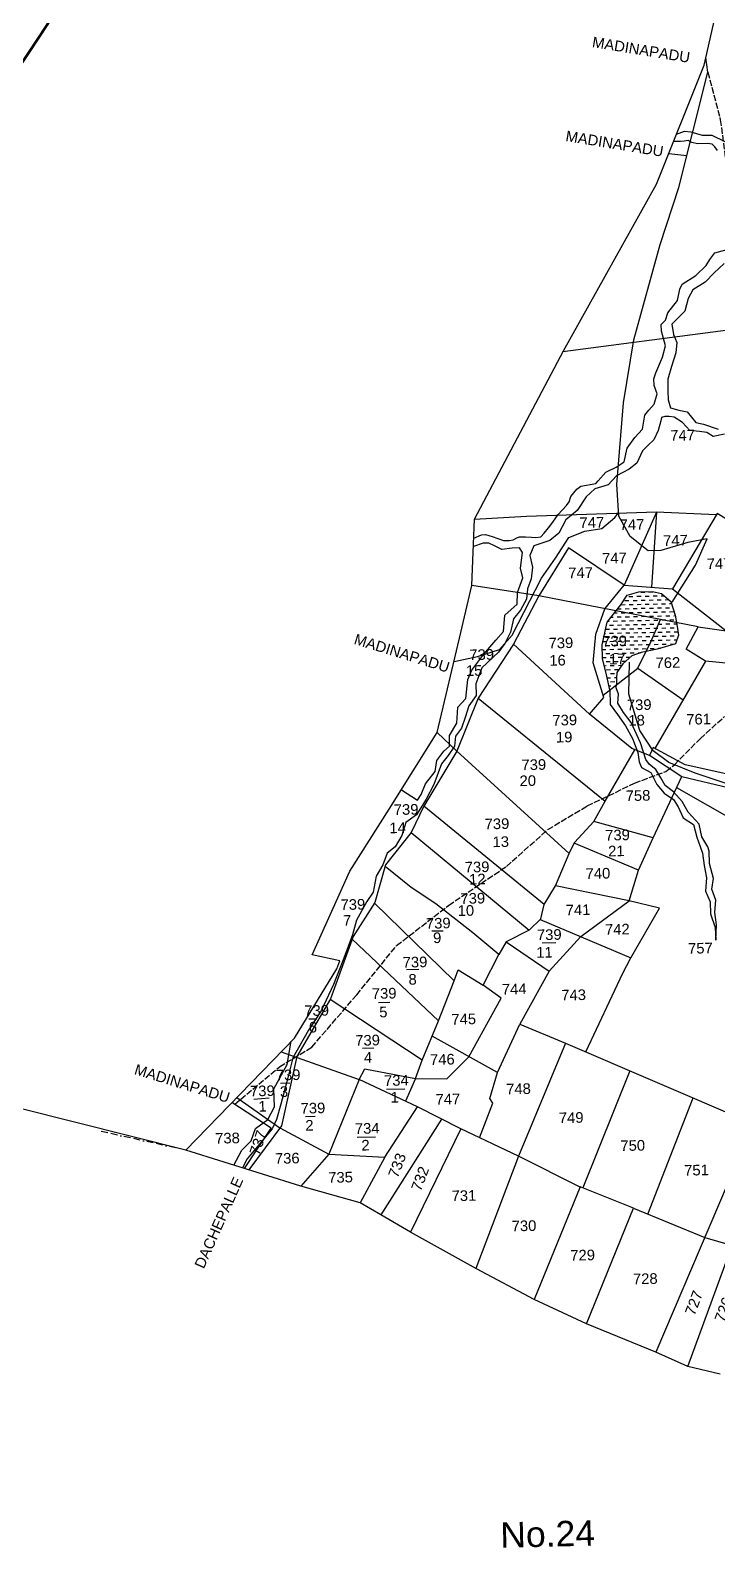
# Model space of a CAD drawing. Header units: millimetres. Extents: x 364796 to 377572, y 1836794 to 1850679.
# Drawn here: x 369219 to 370534, y 1838548 to 1841451 of the extents above; entities that cross this region are included whole.
import ezdxf

# ---------------------------------------------------------------- set-up
doc = ezdxf.new("R2010")
doc.units = ezdxf.units.MM
doc.linetypes.add('ACAD_ISO02W100', pattern=[15, 12, -3])
doc.linetypes.add('BORDER', pattern=[44.45, 12.7, -6.35, 12.7, -6.35, 0, -6.35])
doc.layers.add('BND', color=6, linetype='BORDER', lineweight=30)
for name, color, linetype in [('CARTTRCK', 31, 'ACAD_ISO02W100'), ('NALA', 4, 'Continuous'), ('ROAD', 1, 'Continuous'), ('ROADS', 50, 'Continuous'), ('SY.AREA', 7, 'Continuous'), ('TEXT', 7, 'Continuous'), ('WATER', 4, 'Continuous')]:
    doc.layers.add(name, color=color, linetype=linetype)
doc.styles.get("Standard").update_dxf_attribs({"font": 'arial.ttf', "height": 2.5})

msp = doc.modelspace()

# ---------------------------------------------------------------- hatches: boundary and pattern name
at = {"layer": 'WATER'}
h = msp.add_hatch(dxfattribs=at)
h.set_pattern_fill('DASH', color=256, scale=2.432025, angle=1.2909, style=0)
h.set_pattern_definition([(1.29095, (368861.6305, 1841909.4825), (7.545755, 7.893684), [7.72168, -7.72168])])
h.paths.add_polyline_path([(370443.9, 1840358.2), (370426.2, 1840373.4), (370409.3, 1840377.1), (370382.7, 1840376.5), (370360.3, 1840370.2), (370348.6, 1840352), (370339.4, 1840340.3), (370454.8, 1840318.1), (370452.6, 1840331.8)])
h.paths.add_polyline_path([(370424.5, 1840323.9), (370339.4, 1840340.3), (370322.2, 1840318.5), (370312.7, 1840275.5), (370313.3, 1840248.9), (370321.6, 1840215.6), (370327.3, 1840189.1), (370340.4, 1840199.2), (370340.2, 1840211.4), (370341.1, 1840222.4), (370352.3, 1840238.8), (370369.3, 1840254.3), (370387.1, 1840260.4), (370396.6, 1840262.4), (370406.3, 1840282)])
h.paths.add_polyline_path([(370456, 1840310.5), (370454.8, 1840318.1), (370424.5, 1840323.9), (370406.3, 1840282), (370396.6, 1840262.4), (370418.2, 1840266.9), (370453.2, 1840276.9), (370458.7, 1840293.8)])
h.paths.add_polyline_path([(370321, 1840232.5), (370362.6, 1840233.5), (370361.9, 1840264), (370320.3, 1840263)], flags=24)
h.paths.add_polyline_path([(370308, 1840266.1), (370365.5, 1840267.4), (370364.8, 1840298.4), (370307.3, 1840297.1)], flags=9)

# ---------------------------------------------------------------- linework, layer by layer
at = {"layer": 'BND', "linetype": 'ByBlock'}
for points in [[(369516.3, 1839309), (365716.4, 1840264.6), (365213.5, 1841853.1), (366610.1, 1843822), (367190.8, 1845051.4), (367207.9, 1845979.7), (368377.6, 1847809.8), (368922.2, 1848915.6), (369508.3, 1849934.6), (369503, 1850013), (369888.9, 1850054.2), (370056.2, 1850015.8), (370379.3, 1850000.1), (370614.7, 1849938.7), (370869.3, 1849783.2), (370998.4, 1849726.3), (371128.6, 1849597), (371249.2, 1849422.3), (371280.1, 1849286), (371303, 1849010.8), (371371.3, 1848803.3), (371451.8, 1848437.4), (371518.2, 1848014), (371429.1, 1847771)], [(370538.1, 1838880.6), (370476.4, 1838895), (370415.4, 1838922.3), (370282.6, 1838976.7), (370182.5, 1839022.9), (370072.3, 1839081.7), (369946.5, 1839151.6), (369889.3, 1839184.9), (369850.2, 1839207.8), (369736.6, 1839239.8), (369516.3, 1839309), (369724.1, 1839523), (369805.3, 1839655.3), (369811, 1839670.8), (369758.3, 1839682.5), (369829.9, 1839842.3), (369905.5, 1839960.7), (369997.4, 1840107.9), (370042.6, 1840298.8), (370063.4, 1840388.8), (370068.5, 1840515.5), (370238.6, 1840837.4), (370416.7, 1841156.6), (370507.8, 1841383.8), (370557.3, 1841603.4)]]:
    msp.add_lwpolyline(points, dxfattribs=at)
at = {"layer": 'BND'}
msp.add_lwpolyline([(369516.3, 1839309), (369346.9, 1839346.2)], dxfattribs=at)
at = {"layer": 'CARTTRCK'}
for points in [[(370514.8, 1841370.6), (370538.7, 1841279.7), (370551.2, 1841184.1), (370571.8, 1841075.4), (370585.9, 1840970.2), (370603.6, 1840863.7), (370640.4, 1840750.9), (370671.9, 1840681), (370697.9, 1840598.7), (370722.9, 1840428.1), (370740, 1840344.8), (370763.1, 1840263.2), (370763.7, 1840234.9), (370779.2, 1840128.9), (370790.2, 1840063.6), (370835, 1839919.9), (370867.7, 1839794), (370878.6, 1839734), (370878.6, 1839669.7)], [(369610.2, 1839396.4), (369695.9, 1839468.4), (369757.3, 1839505.7), (369843.3, 1839605.7), (369919.7, 1839700.1), (370019, 1839777), (370129.6, 1839851.4), (370208.7, 1839921.9), (370284.1, 1839967.2), (370374.7, 1840010.6), (370434.8, 1840033.3), (370450.9, 1840045.8), (370499.9, 1840095.7), (370546.9, 1840138.2)]]:
    msp.add_lwpolyline(points, dxfattribs=at)
at = {"layer": 'NALA'}
for points in [[(370533.6, 1841220.6), (370528.2, 1841227.8), (370522.9, 1841232.8), (370514.1, 1841234.2), (370494.9, 1841233.7), (370483.9, 1841236.1), (370477.1, 1841239.6), (370469.8, 1841238.9), (370462.6, 1841237.7), (370449.3, 1841237.8)], [(370455.1, 1841252.3), (370470.4, 1841257.6), (370482.4, 1841256.3), (370503.8, 1841250), (370522.5, 1841249.9), (370547.2, 1841238)], [(370067, 1840479), (370082.1, 1840485.5), (370089.9, 1840486.2), (370102.5, 1840482.4), (370123.9, 1840475.1), (370135.4, 1840474.8), (370142.6, 1840476), (370150.8, 1840480.8), (370154.9, 1840482), (370166.4, 1840481.7), (370177.8, 1840480.9), (370185.6, 1840480.6), (370195.5, 1840481.9), (370202.1, 1840488.7), (370210.2, 1840498.8), (370218.2, 1840509.9), (370228.3, 1840524.6), (370244.5, 1840541.6), (370249.5, 1840549), (370252.9, 1840558.9), (370258.5, 1840566.3), (370264.1, 1840572.7), (370271.7, 1840578.5), (370300.7, 1840583.9), (370305.3, 1840589.2), (370319.9, 1840605.6), (370339.8, 1840615.3), (370355.1, 1840625.5), (370360.8, 1840651.6), (370375.4, 1840672.1), (370389.6, 1840687.5), (370394.1, 1840714.6), (370401.7, 1840724.1), (370412.4, 1840735.8), (370418.2, 1840755.1), (370412.1, 1840771), (370411.8, 1840784), (370415.2, 1840795.5), (370428, 1840825.4), (370433.8, 1840847.2), (370425.9, 1840875), (370425.6, 1840888), (370433.7, 1840896.5), (370438.6, 1840910.1), (370456.8, 1840933.8), (370461, 1840955.7), (370465.9, 1840965.2), (370492.1, 1840981.8), (370511.9, 1841000.5), (370518.9, 1841012.5), (370528.1, 1841025), (370559, 1841033)], [(370546.3, 1841004.6), (370526.9, 1840986.6), (370509.7, 1840969), (370486.1, 1840954), (370477.1, 1840937.7), (370470.9, 1840913.2), (370456.5, 1840899.5), (370445.8, 1840888.9), (370448.9, 1840868.7), (370455.4, 1840853.8), (370453.8, 1840833.5), (370445.6, 1840807.9), (370438.3, 1840783.4), (370438.3, 1840760.5), (370438.7, 1840743.9), (370443.7, 1840728.5), (370459.5, 1840724.2), (370475.2, 1840720.9), (370491.7, 1840700.6), (370506.3, 1840697.3), (370534.6, 1840688)], [(370546.8, 1840677.9), (370525, 1840673.8), (370512.9, 1840681.3), (370498.9, 1840683.6), (370480.6, 1840685.3), (370466.3, 1840700.5), (370450.4, 1840711), (370440.6, 1840711.9), (370436.4, 1840711.8), (370432.3, 1840711.7), (370426.1, 1840710), (370425.2, 1840703.7), (370419.9, 1840685.4), (370411.4, 1840667.6), (370400.8, 1840657), (370389.6, 1840646.4), (370379.2, 1840622.8), (370364.4, 1840611.5), (370340.3, 1840598.5), (370324.3, 1840581.3), (370299, 1840573.5), (370282.2, 1840558.1), (370265.1, 1840532.3), (370243.2, 1840514.6), (370229.7, 1840488.9), (370212.4, 1840474.5), (370182, 1840464.5), (370174.1, 1840446.1), (370179.2, 1840423.9), (370177.2, 1840401.6), (370169.7, 1840382.4), (370168, 1840362.6), (370156.6, 1840341.6), (370143.4, 1840325.2), (370137.2, 1840299.7), (370126.3, 1840277.6), (370114.7, 1840261.3), (370082.6, 1840231.2), (370071.3, 1840200.8), (370071.8, 1840178.5), (370057.7, 1840158.5), (370051, 1840136), (370043.6, 1840116.1), (370032, 1840100.8), (370030.4, 1840081.6), (370018.3, 1840063.6), (370005.6, 1840047.4), (369990.9, 1840008.2), (369976, 1839980.3), (369957.4, 1839949.8), (369937.5, 1839935.4), (369929.7, 1839910.3), (369916.6, 1839888.9), (369901.3, 1839877.1), (369893.5, 1839854.6), (369880.5, 1839832.5), (369874.9, 1839802.3), (369862.9, 1839784.4), (369842.9, 1839748.7), (369835.2, 1839720.5), (369819, 1839676.1), (369798.9, 1839625.3), (369775.6, 1839575.5), (369751, 1839538.1), (369721.4, 1839485.2), (369711.4, 1839447.1), (369698.5, 1839397), (369689.8, 1839367.2), (369681.4, 1839349.4), (369633.7, 1839291.9), (369624.9, 1839274.9)], [(369928.9, 1839998.2), (369959.8, 1839978.3), (369966.3, 1839988.8), (369974.6, 1840009.7), (369993.3, 1840033), (369996.7, 1840054.2), (370009.8, 1840071.6), (370020.5, 1840081.7), (370021, 1840102), (370034.5, 1840125.7), (370037, 1840156.3), (370051.7, 1840172.7), (370056, 1840208.7), (370063.4, 1840226.5), (370086.7, 1840257.5), (370109.5, 1840283.9), (370124.2, 1840300.9), (370126.6, 1840332), (370150, 1840353.3), (370151.1, 1840375.2), (370161.3, 1840403.4), (370156.8, 1840422), (370160.3, 1840452), (370154.4, 1840460.7), (370140.9, 1840460.4), (370120.7, 1840457.3), (370107, 1840464.3), (370096, 1840469.8), (370085.1, 1840469.5), (370066.4, 1840463.4)], [(370327.3, 1840189.1), (370328.3, 1840161.1), (370341.9, 1840141.8), (370357.3, 1840120.5), (370370.5, 1840095.9), (370380.7, 1840069.1), (370383.2, 1840051.2), (370387.7, 1840040.7), (370405.9, 1840031), (370417.6, 1840008.2), (370431.2, 1839991.5), (370449, 1839979.2), (370457.8, 1839965.1), (370467.8, 1839944.2), (370487.7, 1839931.4), (370493.5, 1839907.7), (370500.3, 1839889.8), (370504.3, 1839876.7), (370507.5, 1839853), (370512.3, 1839829.9), (370510.2, 1839803.9), (370519.2, 1839784), (370520.2, 1839760.7), (370528.8, 1839734.4), (370529.8, 1839710.6), (370531.3, 1839739.8), (370528.1, 1839763.5), (370530.2, 1839786.9), (370522.3, 1839807.9), (370525.6, 1839828.1), (370518, 1839857), (370517.5, 1839880.3), (370514.7, 1839889.2), (370503.1, 1839907.9), (370498.3, 1839932.1), (370477.1, 1839955), (370466, 1839975.4), (370449.2, 1839994), (370433, 1840006.4), (370424.7, 1840021), (370415.4, 1840036.7), (370403.5, 1840046.5), (370396.4, 1840055.8), (370386.1, 1840087.9), (370368.2, 1840126.6), (370353.4, 1840145.8), (370343, 1840163.6), (370343.7, 1840180.6), (370339.7, 1840193.2), (370340.4, 1840199.2)]]:
    msp.add_lwpolyline(points, dxfattribs=at)
at = {"layer": 'ROAD'}
for points in [[(370446.5, 1840356.7), (370491.5, 1840427.7), (370513.7, 1840477.7), (370476.8, 1840471.3), (370424.7, 1840455.5), (370400.6, 1840455), (370366.5, 1840482.6), (370344.5, 1840521.4), (370340.9, 1840581.8), (370353.3, 1840738.3), (370373.2, 1840858.9), (370423.7, 1841041.2), (370459.2, 1841149.7), (370514.8, 1841370.6), (370511.2, 1841398.9)], [(370440, 1841214.7), (370474.7, 1841211.5)], [(370029.5, 1840243.3), (370074.5, 1840253), (370116.5, 1840266.3), (370140.5, 1840293.7), (370196.5, 1840402.6), (370223.3, 1840440.9), (370248.8, 1840480.5), (370279.3, 1840492.7), (370312.3, 1840498), (370337.2, 1840518.6), (370344.1, 1840528)], [(370620.6, 1839986.2), (370490.4, 1840029.5), (370440.3, 1840050.2), (370410, 1840072.8), (370385, 1840111.6), (370363.7, 1840180.6), (370365.3, 1840241.8)], [(369628.9, 1839273.6), (369679.7, 1839350.8), (369604.7, 1839400)]]:
    msp.add_lwpolyline(points, dxfattribs=at)
at = {"layer": 'ROADS', "color": 40, "const_width": 5}
msp.add_lwpolyline([(369116.3, 1841258), (369234.1, 1841435), (369352, 1841615.6), (369486.8, 1841827.2), (369612.1, 1842012.2), (369713.9, 1842172.2), (369788.6, 1842506.3), (369849.6, 1842788.7), (369878.2, 1842940.6), (369945.5, 1843213.6), (370025.5, 1843560.2), (369996.5, 1843760.9), (369973.2, 1843857), (369965.4, 1843958.4), (369968.1, 1844081.4), (369977.8, 1844186.9), (369979, 1844260), (369976.7, 1844313.5), (369959.8, 1844400.8), (369922.8, 1844577.8), (369935.6, 1844636.2), (369978, 1844820.2), (370012, 1844985.7)], dxfattribs=at)
at = {"layer": 'SY.AREA'}
for points in [[(370857.8, 1840916.7), (370538.8, 1840874.9), (370237.5, 1840835.4)], [(370416.5, 1840529), (370168.3, 1840520.9), (370068.5, 1840514.7)], [(370416.5, 1840529), (370354.7, 1840389.3), (370248.6, 1840461.1), (370191.4, 1840368.9)], [(370288.3, 1840142.7), (370315.9, 1840174.5), (370295.5, 1840240.6), (370300.8, 1840295.8), (370318.1, 1840344.4), (370354.7, 1840389.3), (370447, 1840382.3), (370549, 1840302.4), (370630.1, 1840467), (370532.5, 1840526.6), (370447, 1840382.3)], [(370531, 1840524.1), (370416.5, 1840529), (370407.2, 1840385.3)], [(370191.4, 1840368.9), (370063.4, 1840388.8)], [(370496.3, 1840310), (370191.4, 1840368.9), (370143, 1840276.5)], [(370380.8, 1840230.6), (370406.3, 1840282), (370424.5, 1840323.9)], [(370510.1, 1840243.8), (370473.4, 1840266.8), (370496.3, 1840310), (370691.4, 1840281.7)], [(370560.6, 1840025.7), (370471.3, 1840045.9), (370410, 1840078.8), (370403.1, 1840063.6), (370369.5, 1840077), (370288.3, 1840142.7), (370143, 1840276.5), (370075.7, 1840173.2), (370318.3, 1839976), (370375.1, 1840074.7)], [(370314.5, 1840179.1), (370380.8, 1840230.6), (370467.5, 1840170.2)], [(370629.9, 1840202), (370582.6, 1840237.2), (370510.1, 1840243.8), (370413.6, 1840076.8)], [(370075.7, 1840173.2), (370034.7, 1840072.1), (369971.9, 1839966.5), (369947.7, 1839916.6), (369898.6, 1839854.5), (369878.2, 1839782.4), (369836.5, 1839717.1), (369793.4, 1839598.4), (369729.1, 1839487.9), (369699.4, 1839355), (369637.3, 1839271)], [(370476.4, 1838895), (370561.1, 1839126.7), (370612.5, 1839243.9), (370666.8, 1839395.8), (370712.9, 1839508.1), (370834.6, 1839805.5), (370901.6, 1839972.6), (370977.1, 1840167.8), (371027.6, 1840150.1), (370980, 1839999.4), (370881.5, 1839707.8)], [(370201.6, 1839778.9), (370223.6, 1839814.6), (370249.9, 1839876.3), (370034.7, 1840072.1), (369997.4, 1840107.9)], [(370403.5, 1840064.5), (370464.8, 1840023.7), (370556.4, 1840001.6), (370667.7, 1839955.2), (370758.2, 1839859.1), (370816.6, 1839767.6), (370867.7, 1839650.8), (370909, 1839552.9), (370939.6, 1839483.7), (370998.2, 1839387.8), (371042.2, 1839308), (371101.2, 1839218.9), (371157.2, 1839128.6), (371164.3, 1839092.3), (371181.7, 1839008.5), (371183.6, 1838923.7), (371201.5, 1838871.5), (371234.4, 1838841.2)], [(370410.3, 1839905.8), (370464.8, 1840023.7)], [(370454.9, 1840002.3), (370746.7, 1839836), (370758.2, 1839859.1)], [(370173.4, 1839729.4), (370195.7, 1839751.1), (370201.6, 1839778.9), (369971.9, 1839966.5)], [(370249.9, 1839876.3), (370260.1, 1839897.2), (370296.6, 1839937.1), (370318.3, 1839976)], [(370382.3, 1839844.1), (370410.3, 1839905.8), (370296.6, 1839937.1)], [(369947.7, 1839916.6), (370173.4, 1839729.4), (370129.1, 1839707.2), (370114.9, 1839683)], [(370129.1, 1839707.2), (370211.5, 1839651.4), (370271.7, 1839717.3), (370364.1, 1839785.9), (370382.3, 1839844.1), (370259.4, 1839895.7)], [(370029.7, 1839632.3), (370037.4, 1839653.6), (370085.3, 1839624.6), (370114.9, 1839683), (370065.1, 1839724.3), (369994.6, 1839779.6), (369947.5, 1839811.1), (369897.6, 1839851.2)], [(370194.4, 1839749.9), (370367.4, 1839676.9), (370422.3, 1839771.8), (370364.1, 1839785.9), (370223.6, 1839814.6)], [(369999.6, 1839556.4), (370029.7, 1839632.3), (369877.6, 1839781.4)], [(369968.7, 1839480.8), (369999.6, 1839556.4), (369834.7, 1839712.4)], [(370281.6, 1839496.5), (370352.1, 1839647), (370367.4, 1839676.9)], [(370211.5, 1839651.4), (370155.1, 1839549.5)], [(369955.6, 1839445.5), (370015.8, 1839445.4), (370058, 1839487.5), (370119.6, 1839599.3), (370085.3, 1839624.6)], [(369955.6, 1839445.5), (369968.7, 1839480.8), (369792.4, 1839596.7)], [(370078.3, 1839332.6), (370103.9, 1839398.5), (370097.6, 1839407.4), (370112.7, 1839457.3), (369987.4, 1839526.6)], [(370112.7, 1839457.3), (370155.1, 1839549.5), (370242.9, 1839513.1), (370152.9, 1839297.4)], [(369608.3, 1839280.1), (369623.7, 1839308.8), (369641.6, 1839326.8), (369649.5, 1839350.1), (369673.3, 1839367.7), (369685.8, 1839391.7), (369685.1, 1839426.1), (369710.1, 1839472.4), (369718.2, 1839516.9)], [(369699, 1839497.1), (369848.1, 1839443.9), (369790.2, 1839300.9), (369897.1, 1839295.2), (369959.3, 1839391.8), (369848.1, 1839443.9), (369859.1, 1839464.5), (369955.6, 1839445.5), (369936.5, 1839402.5)], [(370242.9, 1839513.1), (370589, 1839365)], [(370365.6, 1839460.6), (370275.7, 1839236.4)], [(369614, 1839409.6), (369696.6, 1839351.3), (369790.2, 1839300.9), (369736.6, 1839239.8)], [(370400.1, 1839186.3), (370486.6, 1839408.8)], [(370042.5, 1839349.5), (369959.3, 1839391.8)], [(370005.5, 1839368.3), (369889.3, 1839184.9)], [(370152.9, 1839297.4), (370042.5, 1839349.5), (369946.5, 1839151.6)], [(369897.1, 1839295.2), (369850.2, 1839207.8)], [(370270.4, 1839238.2), (370152.9, 1839297.4), (370071.4, 1839082.3)], [(370372.6, 1839197.5), (370270.5, 1839238.4), (370182.5, 1839022.9)], [(370783.5, 1839158.3), (370551.7, 1839242.6), (370415.4, 1838922.3)], [(370282.6, 1838976.7), (370372.6, 1839197.5), (370508.8, 1839141.9), (370605.8, 1839113.8)]]:
    msp.add_lwpolyline(points, dxfattribs=at)
at = {"layer": 'TEXT'}
for p, q in [((369986.8, 1839728), (370008.9, 1839728.5)), ((370197.9, 1839705.3), (370224.3, 1839705.9)), ((369938.7, 1839654.2), (369962.2, 1839654.7)), ((369885.1, 1839591), (369906.8, 1839591.5)), ((369751.7, 1839559.8), (369766.9, 1839560.2)), ((369854.2, 1839504), (369876.1, 1839504.5)), ((369697.4, 1839436.8), (369715.3, 1839437.2)), ((369745.4, 1839373.1), (369764.1, 1839373.5))]:
    msp.add_line(p, q, dxfattribs=at)
for points in [[(369646.8, 1839406.3), (369675.6, 1839409.1)], [(369900, 1839425.1), (369935.1, 1839425.9)], [(369844.2, 1839333.4), (369879.3, 1839334.2)]]:
    msp.add_lwpolyline(points, dxfattribs=at)
at = {"layer": 'WATER'}
msp.add_lwpolyline([(370327.3, 1840189.1), (370321.6, 1840215.6), (370313.3, 1840248.9), (370312.7, 1840275.5), (370322.2, 1840318.5), (370348.6, 1840352), (370360.3, 1840370.2), (370382.7, 1840376.5), (370409.3, 1840377.1), (370426.2, 1840373.4), (370443.9, 1840358.2), (370452.6, 1840331.8), (370456, 1840310.5), (370458.7, 1840293.8), (370453.2, 1840276.9), (370418.2, 1840266.9), (370387.1, 1840260.4), (370369.3, 1840254.3), (370352.3, 1840238.8), (370341.1, 1840222.4), (370340.2, 1840211.4), (370340.4, 1840199.2)], dxfattribs=at)

# ---------------------------------------------------------------- texts
at = {"layer": 'TEXT'}
for s, height, rotation, p in [('MADINAPADU', 20.27, 350.7478, (370292.5, 1841418.7)), ('MADINAPADU', 20.27, 350.7478, (370241.7, 1841239)), ('747', 20.27, 1.2909, (370443.1, 1840665.4)), ('747', 20.27, 1.2909, (370269.6, 1840498.6)), ('747', 20.27, 1.2909, (370346.4, 1840494.7)), ('747', 20.27, 1.2909, (370429.5, 1840464.4)), ('747', 20.27, 1.2909, (370312.8, 1840430.5)), ('747', 20.27, 1.2909, (370248.1, 1840402.5)), ('747', 20.27, 1.2909, (370512.9, 1840419.9)), ('MADINAPADU', 20.27, 342.8718, (369836.6, 1840277.4)), ('739', 20.27, 1.2909, (370210.4, 1840268.3)), ('739', 20.27, 1.2909, (370313, 1840271.7)), ('739', 20.27, 1.2909, (370058.8, 1840245.9)), ('16', 20.27, 1.2909, (370211.9, 1840235.2)), ('17', 20.27, 1.2909, (370325.9, 1840237.7)), ('762', 20.27, 1.2909, (370415, 1840230.5)), ('15', 20.27, 1.2909, (370052.4, 1840215.6)), ('739', 20.27, 1.2909, (370360.2, 1840150)), ('739', 20.27, 1.2909, (370217.8, 1840120.7)), ('18', 20.27, 1.2909, (370363.1, 1840120.5)), ('761', 20.27, 1.2909, (370473.7, 1840122.4)), ('19', 20.27, 1.2909, (370224.5, 1840088.3)), ('739', 20.27, 1.2909, (370158.6, 1840035.4)), ('20', 20.27, 1.2909, (370155, 1840004.9)), ('758', 20.27, 1.2909, (370357.9, 1839976.3)), ('739', 20.27, 1.2909, (369914.4, 1839949.7)), ('14', 20.27, 1.2909, (369906, 1839914.8)), ('739', 20.27, 1.2909, (370088.2, 1839922.3)), ('13', 20.27, 1.2909, (370103.3, 1839888.2)), ('739', 20.27, 1.2909, (370318.7, 1839900.8)), ('21', 20.27, 1.2909, (370324.4, 1839870.5)), ('739', 20.27, 1.2909, (370050.1, 1839839.8)), ('740', 20.27, 1.2909, (370281.2, 1839827.4)), ('12', 20.27, 1.2909, (370058.5, 1839816.7)), ('739', 20.27, 1.2909, (369812.6, 1839768)), ('739', 20.27, 1.2909, (370041.9, 1839779.7)), ('7', 20.3, 1.2909, (369817.3, 1839737.8)), ('739', 20.27, 1.2909, (369975.9, 1839732.1)), ('10', 20.27, 1.2909, (370036.6, 1839756.6)), ('741', 20.27, 1.2909, (370243.2, 1839757.7)), ('9', 20.3, 1.2909, (369989.6, 1839704.7)), ('739', 20.27, 1.2909, (370188.2, 1839710.3)), ('742', 20.27, 1.2909, (370318.4, 1839720.5)), ('11', 20.27, 1.2909, (370186.9, 1839676.6)), ('757', 20.27, 1.2909, (370477.2, 1839684.4)), ('739', 20.27, 1.2909, (369931.4, 1839657.8)), ('8', 20.3, 1.2909, (369942.6, 1839625.2)), ('739', 20.27, 1.2909, (369872.4, 1839598)), ('744', 20.27, 1.2909, (370121.1, 1839606.3)), ('743', 20.27, 1.2909, (370234.7, 1839595)), ('739', 20.27, 1.2909, (369743.3, 1839565.2)), ('5', 20.3, 1.2909, (369886.6, 1839562.7)), ('6', 20.3, 1.2909, (369752, 1839533.7)), ('745', 20.27, 1.2909, (370024.6, 1839548.8)), ('739', 20.27, 1.2909, (369840.7, 1839508.3)), ('4', 20.3, 1.2909, (369857.3, 1839476)), ('746', 20.27, 1.2909, (369983.7, 1839471.7)), ('MADINAPADU', 20.27, 342.8718, (369416.4, 1839454.5)), ('739', 20.27, 1.2909, (369688.7, 1839442)), ('734', 20.27, 1.2909, (369895.8, 1839431.5)), ('748', 20.27, 1.2909, (370129.3, 1839415.4)), ('739', 20.27, 1.2909, (369639.5, 1839411.5)), ('3', 20.3, 1.2909, (369696.7, 1839410.4)), ('1', 20.3, 1.2909, (369908.3, 1839399.6)), ('747', 20.27, 1.2909, (369994.3, 1839395.7)), ('1', 20.3, 1.2909, (369655.6, 1839382.3)), ('739', 20.27, 1.2909, (369736.2, 1839378.5)), ('749', 20.27, 1.2909, (370230.1, 1839360.3)), ('737', 20.27, 71.4768, (369656.8, 1839297.4)), ('2', 20.3, 1.2909, (369745.2, 1839345.9)), ('734', 20.27, 1.2909, (369840, 1839339.7)), ('738', 20.27, 1.2909, (369572.8, 1839321.1)), ('2', 20.3, 1.2909, (369852.5, 1839307.9)), ('750', 20.27, 1.2909, (370347.8, 1839307)), ('736', 20.27, 1.2909, (369687.1, 1839282.6)), ('733', 20.27, 69.4727, (369921.8, 1839254.1)), ('735', 20.27, 1.2909, (369789, 1839246.2)), ('732', 20.27, 69.4727, (369965.7, 1839228.6)), ('751', 20.27, 1.2909, (370469.8, 1839259.9)), ('DACHEPALLE', 20.27, 66.0514, (369550.8, 1839080.5)), ('731', 20.27, 1.2909, (370025, 1839211.1)), ('730', 20.27, 1.2909, (370139.9, 1839153.4)), ('729', 20.27, 1.2909, (370252, 1839097.3)), ('728', 20.27, 1.2909, (370371.8, 1839052.2)), ('727', 20.27, 69.4727, (370489.4, 1838990.9)), ('726', 20.27, 69.4727, (370545.9, 1838978.1)), ('No.24', 48.64, 1.2909, (370118.4, 1838548.3))]:
    msp.add_text(s, height=height, rotation=rotation, dxfattribs=at).set_placement(p)

doc.saveas('drawing.dxf')
